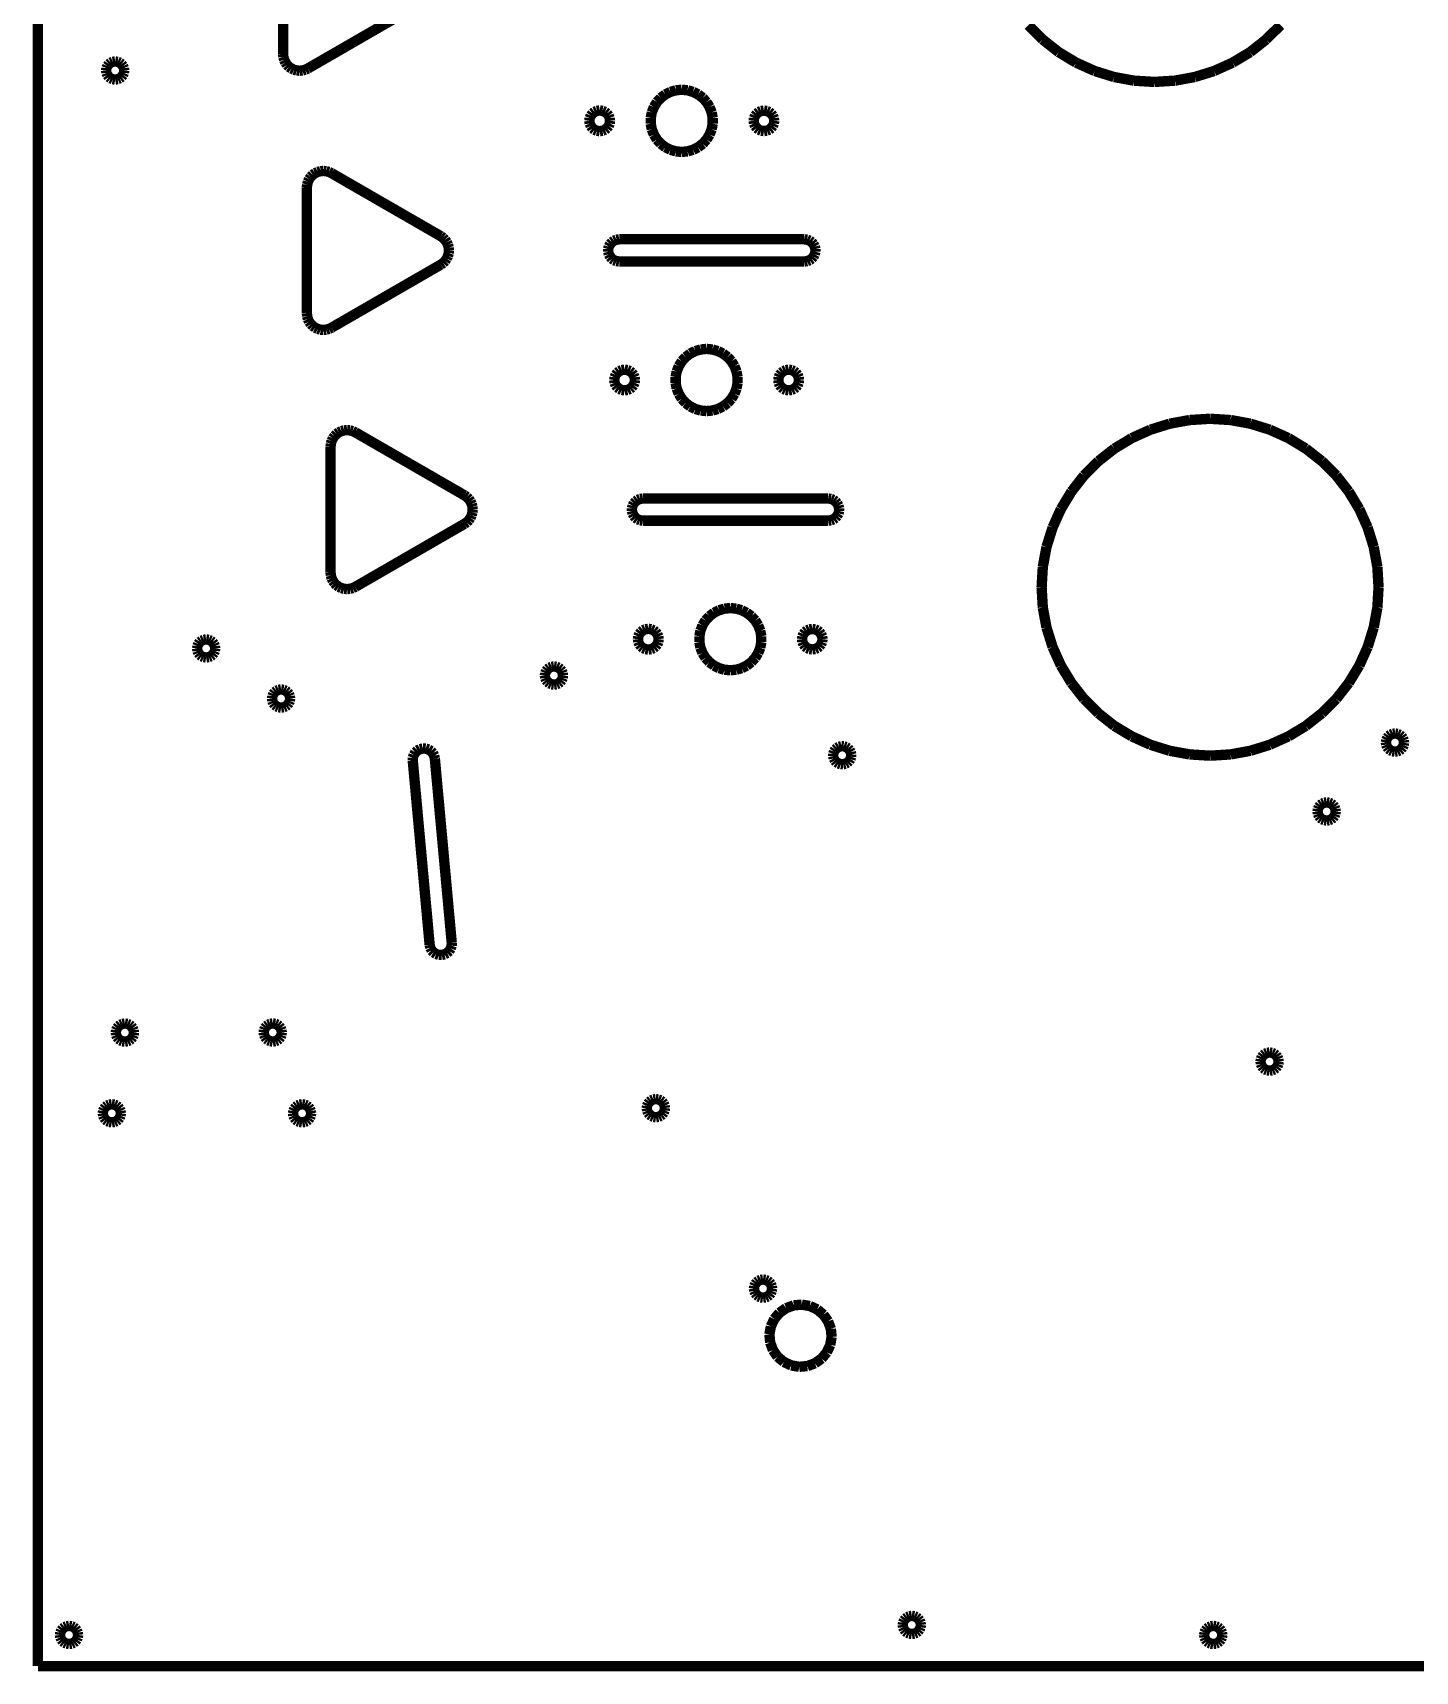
# Model space of a CAD drawing. Extents: x -533 to 536, y -245 to 271.
# Drawn here: x -532.6 to -266, y -245.2 to 70.9 of the extents above; entities that cross this region are included whole.
import ezdxf

# ---------------------------------------------------------------- set-up
doc = ezdxf.new("R2010")
doc.units = 0
doc.layers.add('PROFILEEDGES', color=7, linetype='CONTINUOUS')

msp = doc.modelspace()

# ---------------------------------------------------------------- linework, layer by layer
at = {"layer": 'PROFILEEDGES', "const_width": 2}
for points in [[(-531.63, -244.17), (-531.63, 270.18)], [(-484.34, 91.08), (-484.34, 66.77)], [(-479.58, 64.02), (-458.52, 76.18)], [(-340.62, 72.38), (-337.84, 69.61)], [(-294.74, 69.61), (-291.96, 72.38)], [(-337.84, 69.61), (-334.74, 67.17)], [(-297.83, 67.17), (-294.74, 69.61)], [(-516.74, 65.38), (-517.22, 65.31)], [(-516.26, 65.31), (-516.74, 65.38)], [(-484.34, 66.77), (-484.29, 66.22)], [(-484.29, 66.22), (-484.15, 65.68)], [(-484.15, 65.68), (-483.91, 65.18)], [(-334.74, 67.17), (-331.4, 65.16)], [(-301.18, 65.16), (-297.83, 67.17)], [(-518.43, 64.09), (-518.48, 63.63)], [(-518.48, 63.63), (-518.43, 63.18)], [(-518.25, 64.5), (-518.43, 64.09)], [(-518.43, 63.18), (-518.25, 62.77)], [(-517.97, 64.87), (-518.25, 64.5)], [(-518.25, 62.77), (-517.97, 62.39)], [(-517.63, 65.14), (-517.97, 64.87)], [(-517.97, 62.39), (-517.63, 62.13)], [(-517.22, 65.31), (-517.63, 65.14)], [(-515.86, 65.14), (-516.26, 65.31)], [(-515.51, 64.87), (-515.86, 65.14)], [(-515.86, 62.13), (-515.51, 62.39)], [(-515.23, 64.5), (-515.51, 64.87)], [(-515.51, 62.39), (-515.23, 62.77)], [(-515.05, 64.09), (-515.23, 64.5)], [(-515.23, 62.77), (-515.05, 63.18)], [(-515, 63.63), (-515.05, 64.09)], [(-515.05, 63.18), (-515, 63.63)], [(-483.91, 65.18), (-483.6, 64.73)], [(-483.6, 64.73), (-483.21, 64.34)], [(-483.21, 64.34), (-482.75, 64.02)], [(-482.75, 64.02), (-482.25, 63.79)], [(-482.25, 63.79), (-481.72, 63.64)], [(-481.72, 63.64), (-481.16, 63.59)], [(-481.16, 63.59), (-480.61, 63.64)], [(-480.61, 63.64), (-480.08, 63.79)], [(-480.08, 63.79), (-479.58, 64.02)], [(-331.4, 65.16), (-327.8, 63.54)], [(-327.8, 63.54), (-324.08, 62.38)], [(-324.08, 62.38), (-320.25, 61.68)], [(-312.32, 61.68), (-308.49, 62.38)], [(-308.49, 62.38), (-304.77, 63.54)], [(-304.77, 63.54), (-301.18, 65.16)], [(-517.63, 62.13), (-517.22, 61.96)], [(-517.22, 61.96), (-516.74, 61.88)], [(-516.74, 61.88), (-516.26, 61.96)], [(-516.26, 61.96), (-515.86, 62.13)], [(-409.64, 59.51), (-410.61, 59.03)], [(-408.59, 59.81), (-409.64, 59.51)], [(-407.46, 59.93), (-408.59, 59.81)], [(-406.32, 59.81), (-407.46, 59.93)], [(-405.28, 59.51), (-406.32, 59.81)], [(-404.31, 59.03), (-405.28, 59.51)], [(-320.25, 61.68), (-316.29, 61.43)], [(-316.29, 61.43), (-312.32, 61.68)], [(-423.28, 55.93), (-423.83, 55.84)], [(-422.74, 55.84), (-423.28, 55.93)], [(-412.82, 56.6), (-413.23, 55.56)], [(-412.24, 57.55), (-412.82, 56.6)], [(-411.5, 58.35), (-412.24, 57.55)], [(-410.61, 59.03), (-411.5, 58.35)], [(-403.41, 58.35), (-404.31, 59.03)], [(-402.67, 57.55), (-403.41, 58.35)], [(-402.09, 56.6), (-402.67, 57.55)], [(-401.69, 55.56), (-402.09, 56.6)], [(-391.6, 55.91), (-392.14, 55.82)], [(-391.06, 55.82), (-391.6, 55.91)], [(-425.21, 54.45), (-425.28, 53.93)], [(-425.28, 53.93), (-425.21, 53.4)], [(-425.01, 54.92), (-425.21, 54.45)], [(-425.21, 53.4), (-425.01, 52.93)], [(-424.69, 55.34), (-425.01, 54.92)], [(-425.01, 52.93), (-424.69, 52.51)], [(-424.29, 55.65), (-424.69, 55.34)], [(-423.83, 55.84), (-424.29, 55.65)], [(-422.27, 55.65), (-422.74, 55.84)], [(-421.88, 55.34), (-422.27, 55.65)], [(-421.55, 54.92), (-421.88, 55.34)], [(-421.88, 52.51), (-421.55, 52.93)], [(-421.35, 54.45), (-421.55, 54.92)], [(-421.55, 52.93), (-421.35, 53.4)], [(-421.29, 53.93), (-421.35, 54.45)], [(-421.35, 53.4), (-421.29, 53.93)], [(-413.23, 55.56), (-413.43, 54.49)], [(-413.43, 54.49), (-413.43, 53.37)], [(-413.43, 53.37), (-413.23, 52.29)], [(-401.49, 54.49), (-401.69, 55.56)], [(-401.69, 52.29), (-401.49, 53.37)], [(-401.49, 53.37), (-401.49, 54.49)], [(-393.51, 54.44), (-393.57, 53.93)], [(-393.57, 53.93), (-393.51, 53.41)], [(-393.31, 54.91), (-393.51, 54.44)], [(-393.51, 53.41), (-393.31, 52.94)], [(-392.99, 55.33), (-393.31, 54.91)], [(-393.31, 52.94), (-392.99, 52.52)], [(-392.6, 55.63), (-392.99, 55.33)], [(-392.14, 55.82), (-392.6, 55.63)], [(-390.59, 55.63), (-391.06, 55.82)], [(-390.2, 55.33), (-390.59, 55.63)], [(-389.88, 54.91), (-390.2, 55.33)], [(-390.2, 52.52), (-389.88, 52.94)], [(-389.68, 54.44), (-389.88, 54.91)], [(-389.88, 52.94), (-389.68, 53.41)], [(-389.62, 53.93), (-389.68, 54.44)], [(-389.68, 53.41), (-389.62, 53.93)], [(-424.69, 52.51), (-424.29, 52.2)], [(-424.29, 52.2), (-423.83, 52.01)], [(-423.83, 52.01), (-423.28, 51.93)], [(-423.28, 51.93), (-422.74, 52.01)], [(-422.74, 52.01), (-422.27, 52.2)], [(-422.27, 52.2), (-421.88, 52.51)], [(-413.23, 52.29), (-412.82, 51.25)], [(-412.82, 51.25), (-412.24, 50.31)], [(-412.24, 50.31), (-411.5, 49.5)], [(-403.41, 49.5), (-402.67, 50.31)], [(-402.67, 50.31), (-402.09, 51.25)], [(-402.09, 51.25), (-401.69, 52.29)], [(-392.99, 52.52), (-392.6, 52.22)], [(-392.6, 52.22), (-392.14, 52.03)], [(-392.14, 52.03), (-391.6, 51.95)], [(-391.6, 51.95), (-391.06, 52.03)], [(-391.06, 52.03), (-390.59, 52.22)], [(-390.59, 52.22), (-390.2, 52.52)], [(-411.5, 49.5), (-410.61, 48.82)], [(-410.61, 48.82), (-409.64, 48.34)], [(-409.64, 48.34), (-408.59, 48.04)], [(-408.59, 48.04), (-407.46, 47.93)], [(-407.46, 47.93), (-406.32, 48.04)], [(-406.32, 48.04), (-405.28, 48.34)], [(-405.28, 48.34), (-404.31, 48.82)], [(-404.31, 48.82), (-403.41, 49.5)], [(-478.63, 43.52), (-479.02, 43.12)], [(-478.18, 43.83), (-478.63, 43.52)], [(-477.67, 44.07), (-478.18, 43.83)], [(-477.14, 44.21), (-477.67, 44.07)], [(-476.59, 44.26), (-477.14, 44.21)], [(-476.04, 44.21), (-476.59, 44.26)], [(-475.5, 44.07), (-476.04, 44.21)], [(-475, 43.83), (-475.5, 44.07)], [(-453.94, 31.68), (-475, 43.83)], [(-479.71, 41.63), (-479.76, 41.08)], [(-479.76, 41.08), (-479.76, 16.77)], [(-479.57, 42.17), (-479.71, 41.63)], [(-479.34, 42.67), (-479.57, 42.17)], [(-479.02, 43.12), (-479.34, 42.67)], [(-453.49, 31.36), (-453.94, 31.68)], [(-453.1, 30.97), (-453.49, 31.36)], [(-452.78, 30.51), (-453.1, 30.97)], [(-420.53, 30.81), (-420.93, 30.53)], [(-420.06, 30.99), (-420.53, 30.81)], [(-419.52, 31.07), (-420.06, 30.99)], [(-383.8, 31.07), (-419.52, 31.07)], [(-383.26, 30.99), (-383.8, 31.07)], [(-382.79, 30.81), (-383.26, 30.99)], [(-382.39, 30.53), (-382.79, 30.81)], [(-452.55, 30.01), (-452.78, 30.51)], [(-452.78, 27.34), (-452.55, 27.84)], [(-452.4, 29.48), (-452.55, 30.01)], [(-452.55, 27.84), (-452.4, 28.38)], [(-452.36, 28.93), (-452.4, 29.48)], [(-452.4, 28.38), (-452.36, 28.93)], [(-421.52, 29.68), (-421.64, 29.19)], [(-421.64, 29.19), (-421.64, 28.66)], [(-421.64, 28.66), (-421.52, 28.17)], [(-421.27, 30.14), (-421.52, 29.68)], [(-421.52, 28.17), (-421.27, 27.72)], [(-420.93, 30.53), (-421.27, 30.14)], [(-421.27, 27.72), (-420.93, 27.32)], [(-382.05, 30.13), (-382.39, 30.53)], [(-382.39, 27.32), (-382.05, 27.72)], [(-381.8, 29.68), (-382.05, 30.13)], [(-382.05, 27.72), (-381.8, 28.17)], [(-381.68, 29.19), (-381.8, 29.68)], [(-381.8, 28.17), (-381.68, 28.66)], [(-381.68, 28.66), (-381.68, 29.19)], [(-475, 14.02), (-453.94, 26.18)], [(-453.94, 26.18), (-453.49, 26.49)], [(-453.49, 26.49), (-453.1, 26.89)], [(-453.1, 26.89), (-452.78, 27.34)], [(-420.93, 27.32), (-420.53, 27.04)], [(-420.53, 27.04), (-420.06, 26.87)], [(-420.06, 26.87), (-419.52, 26.79)], [(-419.52, 26.79), (-383.8, 26.79)], [(-383.8, 26.79), (-383.26, 26.87)], [(-383.26, 26.87), (-382.79, 27.04)], [(-382.79, 27.04), (-382.39, 27.32)], [(-479.76, 16.77), (-479.71, 16.22)], [(-479.71, 16.22), (-479.57, 15.68)], [(-479.57, 15.68), (-479.34, 15.18)], [(-479.34, 15.18), (-479.02, 14.73)], [(-479.02, 14.73), (-478.63, 14.34)], [(-478.63, 14.34), (-478.18, 14.02)], [(-478.18, 14.02), (-477.67, 13.79)], [(-477.67, 13.79), (-477.14, 13.64)], [(-477.14, 13.64), (-476.59, 13.59)], [(-476.59, 13.59), (-476.04, 13.64)], [(-476.04, 13.64), (-475.5, 13.79)], [(-475.5, 13.79), (-475, 14.02)], [(-405.81, 9.03), (-406.7, 8.35)], [(-404.84, 9.51), (-405.81, 9.03)], [(-403.79, 9.81), (-404.84, 9.51)], [(-402.66, 9.93), (-403.79, 9.81)], [(-401.52, 9.81), (-402.66, 9.93)], [(-400.48, 9.51), (-401.52, 9.81)], [(-399.51, 9.03), (-400.48, 9.51)], [(-398.61, 8.35), (-399.51, 9.03)], [(-419.89, 5.34), (-420.21, 4.92)], [(-419.49, 5.65), (-419.89, 5.34)], [(-419.03, 5.84), (-419.49, 5.65)], [(-418.48, 5.93), (-419.03, 5.84)], [(-417.94, 5.84), (-418.48, 5.93)], [(-417.47, 5.65), (-417.94, 5.84)], [(-417.08, 5.34), (-417.47, 5.65)], [(-416.75, 4.92), (-417.08, 5.34)], [(-408.43, 5.56), (-408.63, 4.49)], [(-408.02, 6.6), (-408.43, 5.56)], [(-407.44, 7.55), (-408.02, 6.6)], [(-406.7, 8.35), (-407.44, 7.55)], [(-397.87, 7.55), (-398.61, 8.35)], [(-397.29, 6.6), (-397.87, 7.55)], [(-396.89, 5.56), (-397.29, 6.6)], [(-396.69, 4.49), (-396.89, 5.56)], [(-388.24, 5.34), (-388.56, 4.92)], [(-387.84, 5.65), (-388.24, 5.34)], [(-387.38, 5.84), (-387.84, 5.65)], [(-386.83, 5.93), (-387.38, 5.84)], [(-386.29, 5.84), (-386.83, 5.93)], [(-385.82, 5.65), (-386.29, 5.84)], [(-385.43, 5.34), (-385.82, 5.65)], [(-385.1, 4.92), (-385.43, 5.34)], [(-420.41, 4.45), (-420.48, 3.93)], [(-420.48, 3.93), (-420.41, 3.4)], [(-420.21, 4.92), (-420.41, 4.45)], [(-420.41, 3.4), (-420.21, 2.93)], [(-420.21, 2.93), (-419.89, 2.51)], [(-419.89, 2.51), (-419.49, 2.2)], [(-419.49, 2.2), (-419.03, 2.01)], [(-417.94, 2.01), (-417.47, 2.2)], [(-417.47, 2.2), (-417.08, 2.51)], [(-417.08, 2.51), (-416.75, 2.93)], [(-416.55, 4.45), (-416.75, 4.92)], [(-416.75, 2.93), (-416.55, 3.4)], [(-416.49, 3.93), (-416.55, 4.45)], [(-416.55, 3.4), (-416.49, 3.93)], [(-408.63, 4.49), (-408.63, 3.37)], [(-408.63, 3.37), (-408.43, 2.29)], [(-408.43, 2.29), (-408.02, 1.25)], [(-397.29, 1.25), (-396.89, 2.29)], [(-396.89, 2.29), (-396.69, 3.37)], [(-396.69, 3.37), (-396.69, 4.49)], [(-388.76, 4.45), (-388.82, 3.93)], [(-388.82, 3.93), (-388.76, 3.4)], [(-388.56, 4.92), (-388.76, 4.45)], [(-388.76, 3.4), (-388.56, 2.93)], [(-388.56, 2.93), (-388.24, 2.51)], [(-388.24, 2.51), (-387.84, 2.2)], [(-387.84, 2.2), (-387.38, 2.01)], [(-386.29, 2.01), (-385.82, 2.2)], [(-385.82, 2.2), (-385.43, 2.51)], [(-385.43, 2.51), (-385.1, 2.93)], [(-384.9, 4.45), (-385.1, 4.92)], [(-385.1, 2.93), (-384.9, 3.4)], [(-384.84, 3.93), (-384.9, 4.45)], [(-384.9, 3.4), (-384.84, 3.93)], [(-419.03, 2.01), (-418.48, 1.93)], [(-418.48, 1.93), (-417.94, 2.01)], [(-408.02, 1.25), (-407.44, 0.31)], [(-407.44, 0.31), (-406.7, -0.5)], [(-406.7, -0.5), (-405.81, -1.18)], [(-399.51, -1.18), (-398.61, -0.5)], [(-398.61, -0.5), (-397.87, 0.31)], [(-397.87, 0.31), (-397.29, 1.25)], [(-387.38, 2.01), (-386.83, 1.93)], [(-386.83, 1.93), (-386.29, 2.01)], [(-405.81, -1.18), (-404.84, -1.66)], [(-404.84, -1.66), (-403.79, -1.96)], [(-403.79, -1.96), (-402.66, -2.07)], [(-402.66, -2.07), (-401.52, -1.96)], [(-401.52, -1.96), (-400.48, -1.66)], [(-400.48, -1.66), (-399.51, -1.18)], [(-309.51, -3.8), (-313.34, -4.5)], [(-305.54, -3.55), (-309.51, -3.8)], [(-301.58, -3.8), (-305.54, -3.55)], [(-297.75, -4.5), (-301.58, -3.8)], [(-474.44, -6.88), (-474.76, -7.33)], [(-474.05, -6.48), (-474.44, -6.88)], [(-473.6, -6.17), (-474.05, -6.48)], [(-473.1, -5.93), (-473.6, -6.17)], [(-472.56, -5.79), (-473.1, -5.93)], [(-472.01, -5.74), (-472.56, -5.79)], [(-471.46, -5.79), (-472.01, -5.74)], [(-470.93, -5.93), (-471.46, -5.79)], [(-470.42, -6.17), (-470.93, -5.93)], [(-449.37, -18.32), (-470.42, -6.17)], [(-320.65, -7.28), (-324, -9.3)], [(-317.06, -5.66), (-320.65, -7.28)], [(-313.34, -4.5), (-317.06, -5.66)], [(-294.03, -5.66), (-297.75, -4.5)], [(-290.43, -7.28), (-294.03, -5.66)], [(-287.09, -9.3), (-290.43, -7.28)], [(-475.14, -8.37), (-475.19, -8.92)], [(-475.19, -8.92), (-475.19, -33.23)], [(-474.99, -7.83), (-475.14, -8.37)], [(-474.76, -7.33), (-474.99, -7.83)], [(-324, -9.3), (-327.09, -11.73)], [(-283.99, -11.73), (-287.09, -9.3)], [(-327.09, -11.73), (-329.87, -14.5)], [(-281.21, -14.5), (-283.99, -11.73)], [(-329.87, -14.5), (-332.28, -17.59)], [(-278.8, -17.59), (-281.21, -14.5)], [(-448.91, -18.64), (-449.37, -18.32)], [(-448.52, -19.03), (-448.91, -18.64)], [(-448.2, -19.49), (-448.52, -19.03)], [(-447.97, -19.99), (-448.2, -19.49)], [(-416.7, -19.86), (-416.94, -20.32)], [(-416.35, -19.47), (-416.7, -19.86)], [(-415.95, -19.19), (-416.35, -19.47)], [(-415.48, -19.01), (-415.95, -19.19)], [(-414.94, -18.93), (-415.48, -19.01)], [(-379.22, -18.93), (-414.94, -18.93)], [(-378.68, -19.01), (-379.22, -18.93)], [(-378.21, -19.19), (-378.68, -19.01)], [(-377.81, -19.47), (-378.21, -19.19)], [(-377.47, -19.87), (-377.81, -19.47)], [(-377.22, -20.32), (-377.47, -19.87)], [(-332.28, -17.59), (-334.32, -20.96)], [(-276.76, -20.96), (-278.8, -17.59)], [(-448.91, -23.51), (-448.52, -23.11)], [(-448.52, -23.11), (-448.2, -22.66)], [(-448.2, -22.66), (-447.97, -22.16)], [(-447.83, -20.52), (-447.97, -19.99)], [(-447.97, -22.16), (-447.83, -21.62)], [(-447.78, -21.07), (-447.83, -20.52)], [(-447.83, -21.62), (-447.78, -21.07)], [(-416.94, -20.32), (-417.06, -20.81)], [(-417.06, -20.81), (-417.06, -21.34)], [(-417.06, -21.34), (-416.94, -21.83)], [(-416.94, -21.83), (-416.7, -22.28)], [(-416.7, -22.28), (-416.35, -22.68)], [(-416.35, -22.68), (-415.95, -22.96)], [(-415.95, -22.96), (-415.48, -23.13)], [(-378.68, -23.13), (-378.21, -22.96)], [(-378.21, -22.96), (-377.81, -22.68)], [(-377.81, -22.68), (-377.47, -22.28)], [(-377.47, -22.28), (-377.22, -21.83)], [(-377.11, -20.81), (-377.22, -20.32)], [(-377.22, -21.83), (-377.11, -21.34)], [(-377.11, -21.34), (-377.11, -20.81)], [(-334.32, -20.96), (-335.92, -24.52)], [(-275.16, -24.52), (-276.76, -20.96)], [(-470.42, -35.98), (-449.37, -23.82)], [(-449.37, -23.82), (-448.91, -23.51)], [(-415.48, -23.13), (-414.94, -23.21)], [(-414.94, -23.21), (-379.22, -23.21)], [(-379.22, -23.21), (-378.68, -23.13)], [(-335.92, -24.52), (-337.1, -28.28)], [(-273.99, -28.28), (-275.16, -24.52)], [(-337.1, -28.28), (-337.81, -32.13)], [(-273.28, -32.13), (-273.99, -28.28)], [(-337.81, -32.13), (-338.04, -36.05)], [(-273.05, -36.05), (-273.28, -32.13)], [(-475.19, -33.23), (-475.14, -33.78)], [(-475.14, -33.78), (-474.99, -34.32)], [(-474.99, -34.32), (-474.76, -34.82)], [(-474.76, -34.82), (-474.44, -35.27)], [(-474.44, -35.27), (-474.05, -35.66)], [(-474.05, -35.66), (-473.6, -35.98)], [(-473.6, -35.98), (-473.1, -36.21)], [(-473.1, -36.21), (-472.56, -36.36)], [(-472.56, -36.36), (-472.01, -36.41)], [(-472.01, -36.41), (-471.46, -36.36)], [(-471.46, -36.36), (-470.93, -36.21)], [(-470.93, -36.21), (-470.42, -35.98)], [(-338.04, -36.05), (-337.81, -39.98)], [(-273.28, -39.98), (-273.05, -36.05)], [(-402.12, -41.65), (-402.87, -42.45)], [(-401.23, -40.97), (-402.12, -41.65)], [(-400.26, -40.49), (-401.23, -40.97)], [(-399.21, -40.19), (-400.26, -40.49)], [(-398.08, -40.07), (-399.21, -40.19)], [(-396.95, -40.19), (-398.08, -40.07)], [(-395.9, -40.49), (-396.95, -40.19)], [(-394.93, -40.97), (-395.9, -40.49)], [(-394.04, -41.65), (-394.93, -40.97)], [(-393.29, -42.45), (-394.04, -41.65)], [(-337.81, -39.98), (-337.1, -43.82)], [(-273.99, -43.82), (-273.28, -39.98)], [(-415.64, -45.08), (-415.84, -45.55)], [(-415.31, -44.66), (-415.64, -45.08)], [(-414.92, -44.35), (-415.31, -44.66)], [(-414.45, -44.16), (-414.92, -44.35)], [(-413.91, -44.07), (-414.45, -44.16)], [(-413.36, -44.16), (-413.91, -44.07)], [(-412.89, -44.35), (-413.36, -44.16)], [(-412.5, -44.66), (-412.89, -44.35)], [(-412.17, -45.08), (-412.5, -44.66)], [(-411.98, -45.55), (-412.17, -45.08)], [(-403.85, -44.44), (-404.05, -45.51)], [(-403.45, -43.4), (-403.85, -44.44)], [(-402.87, -42.45), (-403.45, -43.4)], [(-392.71, -43.4), (-393.29, -42.45)], [(-392.31, -44.44), (-392.71, -43.4)], [(-392.11, -45.51), (-392.31, -44.44)], [(-383.99, -45.09), (-384.19, -45.56)], [(-383.67, -44.67), (-383.99, -45.09)], [(-383.28, -44.37), (-383.67, -44.67)], [(-382.81, -44.18), (-383.28, -44.37)], [(-382.28, -44.1), (-382.81, -44.18)], [(-381.74, -44.18), (-382.28, -44.1)], [(-381.28, -44.37), (-381.74, -44.18)], [(-380.89, -44.67), (-381.28, -44.37)], [(-380.57, -45.09), (-380.89, -44.67)], [(-380.37, -45.56), (-380.57, -45.09)], [(-337.1, -43.82), (-335.92, -47.59)], [(-275.16, -47.59), (-273.99, -43.82)], [(-500.87, -47.41), (-500.93, -47.86)], [(-500.93, -47.86), (-500.87, -48.32)], [(-500.7, -47), (-500.87, -47.41)], [(-500.87, -48.32), (-500.7, -48.73)], [(-500.42, -46.62), (-500.7, -47)], [(-500.07, -46.36), (-500.42, -46.62)], [(-499.66, -46.19), (-500.07, -46.36)], [(-499.19, -46.12), (-499.66, -46.19)], [(-498.71, -46.19), (-499.19, -46.12)], [(-498.31, -46.36), (-498.71, -46.19)], [(-497.96, -46.62), (-498.31, -46.36)], [(-497.68, -47), (-497.96, -46.62)], [(-497.5, -47.41), (-497.68, -47)], [(-497.68, -48.73), (-497.5, -48.32)], [(-497.45, -47.86), (-497.5, -47.41)], [(-497.5, -48.32), (-497.45, -47.86)], [(-415.84, -45.55), (-415.9, -46.07)], [(-415.9, -46.07), (-415.84, -46.6)], [(-415.84, -46.6), (-415.64, -47.07)], [(-415.64, -47.07), (-415.31, -47.49)], [(-415.31, -47.49), (-414.92, -47.8)], [(-414.92, -47.8), (-414.45, -47.99)], [(-414.45, -47.99), (-413.91, -48.07)], [(-413.91, -48.07), (-413.36, -47.99)], [(-413.36, -47.99), (-412.89, -47.8)], [(-412.89, -47.8), (-412.5, -47.49)], [(-412.5, -47.49), (-412.17, -47.07)], [(-412.17, -47.07), (-411.98, -46.6)], [(-411.91, -46.07), (-411.98, -45.55)], [(-411.98, -46.6), (-411.91, -46.07)], [(-404.05, -45.51), (-404.05, -46.63)], [(-404.05, -46.63), (-403.85, -47.71)], [(-403.85, -47.71), (-403.45, -48.75)], [(-392.71, -48.75), (-392.31, -47.71)], [(-392.31, -47.71), (-392.11, -46.63)], [(-392.11, -46.63), (-392.11, -45.51)], [(-384.19, -45.56), (-384.25, -46.07)], [(-384.25, -46.07), (-384.19, -46.59)], [(-384.19, -46.59), (-383.99, -47.05)], [(-383.99, -47.05), (-383.67, -47.47)], [(-383.67, -47.47), (-383.28, -47.78)], [(-383.28, -47.78), (-382.81, -47.97)], [(-382.81, -47.97), (-382.28, -48.05)], [(-382.28, -48.05), (-381.74, -47.97)], [(-381.74, -47.97), (-381.28, -47.78)], [(-381.28, -47.78), (-380.89, -47.47)], [(-380.89, -47.47), (-380.57, -47.05)], [(-380.57, -47.05), (-380.37, -46.59)], [(-380.31, -46.07), (-380.37, -45.56)], [(-380.37, -46.59), (-380.31, -46.07)], [(-335.92, -47.59), (-334.32, -51.15)], [(-276.76, -51.15), (-275.16, -47.59)], [(-500.7, -48.73), (-500.42, -49.1)], [(-500.42, -49.1), (-500.07, -49.37)], [(-500.07, -49.37), (-499.66, -49.53)], [(-499.66, -49.53), (-499.19, -49.61)], [(-499.19, -49.61), (-498.71, -49.53)], [(-498.71, -49.53), (-498.31, -49.37)], [(-498.31, -49.37), (-497.96, -49.1)], [(-497.96, -49.1), (-497.68, -48.73)], [(-433.34, -51.85), (-432.98, -51.57)], [(-432.98, -51.57), (-432.56, -51.4)], [(-432.56, -51.4), (-432.11, -51.34)], [(-432.11, -51.34), (-431.65, -51.4)], [(-431.65, -51.4), (-431.23, -51.57)], [(-431.23, -51.57), (-430.87, -51.85)], [(-403.45, -48.75), (-402.87, -49.69)], [(-402.87, -49.69), (-402.12, -50.5)], [(-402.12, -50.5), (-401.23, -51.18)], [(-401.23, -51.18), (-400.26, -51.66)], [(-395.9, -51.66), (-394.93, -51.18)], [(-394.93, -51.18), (-394.04, -50.5)], [(-394.04, -50.5), (-393.29, -49.69)], [(-393.29, -49.69), (-392.71, -48.75)], [(-334.32, -51.15), (-332.28, -54.52)], [(-278.8, -54.52), (-276.76, -51.15)], [(-433.86, -53.09), (-433.8, -52.63)], [(-433.8, -53.54), (-433.86, -53.09)], [(-433.8, -52.63), (-433.62, -52.21)], [(-433.62, -53.96), (-433.8, -53.54)], [(-433.62, -52.21), (-433.34, -51.85)], [(-433.34, -54.32), (-433.62, -53.96)], [(-432.98, -54.6), (-433.34, -54.32)], [(-432.56, -54.78), (-432.98, -54.6)], [(-431.23, -54.6), (-431.65, -54.78)], [(-430.87, -54.32), (-431.23, -54.6)], [(-430.87, -51.85), (-430.59, -52.21)], [(-430.59, -53.96), (-430.87, -54.32)], [(-430.59, -52.21), (-430.42, -52.63)], [(-430.42, -53.54), (-430.59, -53.96)], [(-430.42, -52.63), (-430.36, -53.09)], [(-430.36, -53.09), (-430.42, -53.54)], [(-400.26, -51.66), (-399.21, -51.96)], [(-399.21, -51.96), (-398.08, -52.07)], [(-398.08, -52.07), (-396.95, -51.96)], [(-396.95, -51.96), (-395.9, -51.66)], [(-332.28, -54.52), (-329.87, -57.6)], [(-278.8, -54.52), (-281.21, -57.6)], [(-486.42, -57.06), (-486.48, -57.52)], [(-486.48, -57.52), (-486.42, -57.98)], [(-486.25, -56.65), (-486.42, -57.06)], [(-485.97, -56.28), (-486.25, -56.65)], [(-485.62, -56.01), (-485.97, -56.28)], [(-485.21, -55.84), (-485.62, -56.01)], [(-484.74, -55.77), (-485.21, -55.84)], [(-484.26, -55.84), (-484.74, -55.77)], [(-483.85, -56.01), (-484.26, -55.84)], [(-483.5, -56.28), (-483.85, -56.01)], [(-483.22, -56.65), (-483.5, -56.28)], [(-483.05, -57.06), (-483.22, -56.65)], [(-482.99, -57.52), (-483.05, -57.06)], [(-483.05, -57.98), (-482.99, -57.52)], [(-432.11, -54.84), (-432.56, -54.78)], [(-431.65, -54.78), (-432.11, -54.84)], [(-329.87, -57.6), (-327.09, -60.37)], [(-283.99, -60.37), (-281.21, -57.6)], [(-486.42, -57.98), (-486.25, -58.39)], [(-486.25, -58.39), (-485.97, -58.76)], [(-485.97, -58.76), (-485.62, -59.03)], [(-485.62, -59.03), (-485.21, -59.2)], [(-485.21, -59.2), (-484.74, -59.27)], [(-484.74, -59.27), (-484.26, -59.2)], [(-484.26, -59.2), (-483.85, -59.03)], [(-483.85, -59.03), (-483.5, -58.76)], [(-483.5, -58.76), (-483.22, -58.39)], [(-483.22, -58.39), (-483.05, -57.98)], [(-327.09, -60.37), (-324, -62.81)], [(-287.09, -62.81), (-283.99, -60.37)], [(-324, -62.81), (-320.65, -64.82)], [(-290.43, -64.82), (-287.09, -62.81)], [(-458.44, -67.54), (-457.95, -67.28)], [(-457.95, -67.28), (-457.4, -67.16)], [(-457.4, -67.16), (-456.84, -67.18)], [(-456.84, -67.18), (-456.31, -67.35)], [(-456.31, -67.35), (-455.84, -67.65)], [(-378.09, -67.73), (-377.85, -67.35)], [(-377.85, -67.35), (-377.51, -67.04)], [(-377.51, -67.04), (-377.11, -66.82)], [(-377.11, -66.82), (-376.66, -66.72)], [(-376.66, -66.72), (-376.21, -66.74)], [(-376.21, -66.74), (-375.77, -66.88)], [(-375.77, -66.88), (-375.38, -67.12)], [(-375.38, -67.12), (-375.08, -67.46)], [(-320.65, -64.82), (-317.06, -66.44)], [(-317.06, -66.44), (-313.34, -67.6)], [(-297.75, -67.6), (-294.03, -66.44)], [(-294.03, -66.44), (-290.43, -64.82)], [(-271.63, -65.98), (-271.56, -65.53)], [(-271.58, -66.43), (-271.63, -65.98)], [(-271.41, -66.86), (-271.58, -66.43)], [(-271.56, -65.53), (-271.37, -65.11)], [(-271.14, -67.23), (-271.41, -66.86)], [(-271.37, -65.11), (-271.09, -64.75)], [(-270.78, -67.51), (-271.14, -67.23)], [(-271.09, -64.75), (-270.72, -64.48)], [(-270.72, -64.48), (-270.29, -64.32)], [(-270.29, -64.32), (-269.84, -64.27)], [(-269.84, -64.27), (-269.39, -64.34)], [(-269.39, -64.34), (-268.97, -64.52)], [(-268.67, -67.28), (-269.03, -67.55)], [(-268.97, -64.52), (-268.61, -64.81)], [(-268.38, -66.93), (-268.67, -67.28)], [(-268.61, -64.81), (-268.34, -65.18)], [(-268.2, -66.51), (-268.38, -66.93)], [(-268.34, -65.18), (-268.18, -65.6)], [(-268.13, -66.06), (-268.2, -66.51)], [(-268.18, -65.6), (-268.13, -66.06)], [(-459.34, -69.49), (-459.32, -68.93)], [(-459.34, -69.49), (-456.08, -105.05)], [(-459.32, -68.93), (-459.15, -68.4)], [(-459.15, -68.4), (-458.85, -67.92)], [(-458.85, -67.92), (-458.44, -67.54)], [(-455.84, -67.65), (-455.46, -68.06)], [(-455.46, -68.06), (-455.2, -68.55)], [(-455.2, -68.55), (-455.08, -69.1)], [(-455.08, -69.1), (-451.82, -104.66)], [(-378.25, -68.62), (-378.23, -68.17)], [(-378.15, -69.07), (-378.25, -68.62)], [(-378.23, -68.17), (-378.09, -67.73)], [(-377.93, -69.47), (-378.15, -69.07)], [(-377.63, -69.81), (-377.93, -69.47)], [(-377.24, -70.05), (-377.63, -69.81)], [(-376.8, -70.19), (-377.24, -70.05)], [(-376.35, -70.21), (-376.8, -70.19)], [(-375.9, -70.11), (-376.35, -70.21)], [(-375.5, -69.9), (-375.9, -70.11)], [(-375.16, -69.59), (-375.5, -69.9)], [(-374.92, -69.2), (-375.16, -69.59)], [(-375.08, -67.46), (-374.86, -67.86)], [(-374.78, -68.76), (-374.92, -69.2)], [(-374.86, -67.86), (-374.76, -68.31)], [(-374.76, -68.31), (-374.78, -68.76)], [(-313.34, -67.6), (-309.51, -68.3)], [(-309.51, -68.3), (-305.54, -68.55)], [(-305.54, -68.55), (-301.58, -68.3)], [(-301.58, -68.3), (-297.75, -67.6)], [(-270.37, -67.7), (-270.78, -67.51)], [(-269.91, -67.77), (-270.37, -67.7)], [(-269.46, -67.72), (-269.91, -67.77)], [(-269.03, -67.55), (-269.46, -67.72)], [(-284.81, -79.31), (-284.75, -78.86)], [(-284.75, -79.76), (-284.81, -79.31)], [(-284.75, -78.86), (-284.57, -78.44)], [(-284.57, -80.19), (-284.75, -79.76)], [(-284.57, -78.44), (-284.3, -78.07)], [(-284.3, -78.07), (-283.93, -77.8)], [(-283.93, -77.8), (-283.51, -77.62)], [(-283.51, -77.62), (-283.06, -77.56)], [(-283.06, -77.56), (-282.61, -77.62)], [(-282.61, -77.62), (-282.18, -77.8)], [(-282.18, -77.8), (-281.82, -78.07)], [(-281.82, -78.07), (-281.54, -78.44)], [(-281.54, -78.44), (-281.37, -78.86)], [(-281.37, -79.76), (-281.54, -80.19)], [(-281.37, -78.86), (-281.31, -79.31)], [(-281.31, -79.31), (-281.37, -79.76)], [(-284.3, -80.55), (-284.57, -80.19)], [(-283.93, -80.83), (-284.3, -80.55)], [(-283.51, -81), (-283.93, -80.83)], [(-283.06, -81.06), (-283.51, -81)], [(-282.61, -81), (-283.06, -81.06)], [(-282.18, -80.83), (-282.61, -81)], [(-281.82, -80.55), (-282.18, -80.83)], [(-281.54, -80.19), (-281.82, -80.55)], [(-455.96, -105.6), (-456.08, -105.05)], [(-451.84, -105.22), (-452.01, -105.76)], [(-451.82, -104.66), (-451.84, -105.22)], [(-455.7, -106.09), (-455.96, -105.6)], [(-455.32, -106.5), (-455.7, -106.09)], [(-454.85, -106.8), (-455.32, -106.5)], [(-454.31, -106.97), (-454.85, -106.8)], [(-453.76, -106.99), (-454.31, -106.97)], [(-453.21, -106.87), (-453.76, -106.99)], [(-452.72, -106.61), (-453.21, -106.87)], [(-452.31, -106.23), (-452.72, -106.61)], [(-452.01, -105.76), (-452.31, -106.23)], [(-516.38, -121.09), (-516.56, -121.5)], [(-516.1, -120.72), (-516.38, -121.09)], [(-515.75, -120.45), (-516.1, -120.72)], [(-515.34, -120.29), (-515.75, -120.45)], [(-514.87, -120.21), (-515.34, -120.29)], [(-514.39, -120.29), (-514.87, -120.21)], [(-513.98, -120.45), (-514.39, -120.29)], [(-513.64, -120.72), (-513.98, -120.45)], [(-513.35, -121.09), (-513.64, -120.72)], [(-513.18, -121.5), (-513.35, -121.09)], [(-487.86, -121.08), (-488.03, -121.49)], [(-487.58, -120.71), (-487.86, -121.08)], [(-487.23, -120.44), (-487.58, -120.71)], [(-486.82, -120.27), (-487.23, -120.44)], [(-486.35, -120.2), (-486.82, -120.27)], [(-485.87, -120.27), (-486.35, -120.2)], [(-485.46, -120.44), (-485.87, -120.27)], [(-485.12, -120.71), (-485.46, -120.44)], [(-484.83, -121.08), (-485.12, -120.71)], [(-484.66, -121.49), (-484.83, -121.08)], [(-516.56, -121.5), (-516.61, -121.96)], [(-516.61, -121.96), (-516.56, -122.42)], [(-516.56, -122.42), (-516.38, -122.83)], [(-516.38, -122.83), (-516.1, -123.2)], [(-516.1, -123.2), (-515.75, -123.47)], [(-515.75, -123.47), (-515.34, -123.64)], [(-515.34, -123.64), (-514.87, -123.71)], [(-514.87, -123.71), (-514.39, -123.64)], [(-514.39, -123.64), (-513.98, -123.47)], [(-513.98, -123.47), (-513.64, -123.2)], [(-513.64, -123.2), (-513.35, -122.83)], [(-513.35, -122.83), (-513.18, -122.42)], [(-513.12, -121.96), (-513.18, -121.5)], [(-513.18, -122.42), (-513.12, -121.96)], [(-488.03, -121.49), (-488.09, -121.95)], [(-488.09, -121.95), (-488.03, -122.4)], [(-488.03, -122.4), (-487.86, -122.81)], [(-487.86, -122.81), (-487.58, -123.19)], [(-487.58, -123.19), (-487.23, -123.46)], [(-487.23, -123.46), (-486.82, -123.62)], [(-486.82, -123.62), (-486.35, -123.7)], [(-486.35, -123.7), (-485.87, -123.62)], [(-485.87, -123.62), (-485.46, -123.46)], [(-485.46, -123.46), (-485.12, -123.19)], [(-485.12, -123.19), (-484.83, -122.81)], [(-484.83, -122.81), (-484.66, -122.4)], [(-484.6, -121.95), (-484.66, -121.49)], [(-484.66, -122.4), (-484.6, -121.95)], [(-295.81, -127.56), (-295.76, -127.11)], [(-295.76, -127.11), (-295.58, -126.69)], [(-295.58, -126.69), (-295.3, -126.32)], [(-295.3, -126.32), (-294.94, -126.04)], [(-294.94, -126.04), (-294.52, -125.87)], [(-294.52, -125.87), (-294.06, -125.81)], [(-294.06, -125.81), (-293.61, -125.87)], [(-293.61, -125.87), (-293.19, -126.04)], [(-293.19, -126.04), (-292.83, -126.32)], [(-292.83, -126.32), (-292.55, -126.69)], [(-292.55, -126.69), (-292.37, -127.11)], [(-292.37, -127.11), (-292.31, -127.56)], [(-295.76, -128.01), (-295.81, -127.56)], [(-295.58, -128.44), (-295.76, -128.01)], [(-295.3, -128.8), (-295.58, -128.44)], [(-294.94, -129.08), (-295.3, -128.8)], [(-294.52, -129.25), (-294.94, -129.08)], [(-294.06, -129.31), (-294.52, -129.25)], [(-293.61, -129.25), (-294.06, -129.31)], [(-293.19, -129.08), (-293.61, -129.25)], [(-292.83, -128.8), (-293.19, -129.08)], [(-292.55, -128.44), (-292.83, -128.8)], [(-292.37, -128.01), (-292.55, -128.44)], [(-292.31, -127.56), (-292.37, -128.01)], [(-518.9, -136.67), (-519.07, -137.08)], [(-518.62, -136.3), (-518.9, -136.67)], [(-518.27, -136.03), (-518.62, -136.3)], [(-517.86, -135.86), (-518.27, -136.03)], [(-517.39, -135.79), (-517.86, -135.86)], [(-516.91, -135.86), (-517.39, -135.79)], [(-516.5, -136.03), (-516.91, -135.86)], [(-516.16, -136.3), (-516.5, -136.03)], [(-515.87, -136.67), (-516.16, -136.3)], [(-515.7, -137.08), (-515.87, -136.67)], [(-482.2, -136.67), (-482.37, -137.08)], [(-481.91, -136.3), (-482.2, -136.67)], [(-481.57, -136.03), (-481.91, -136.3)], [(-481.16, -135.86), (-481.57, -136.03)], [(-480.68, -135.79), (-481.16, -135.86)], [(-480.21, -135.86), (-480.68, -135.79)], [(-479.8, -136.03), (-480.21, -135.86)], [(-479.45, -136.3), (-479.8, -136.03)], [(-479.17, -136.67), (-479.45, -136.3)], [(-479, -137.08), (-479.17, -136.67)], [(-414.2, -136.57), (-414.15, -136.12)], [(-414.13, -137.02), (-414.2, -136.57)], [(-414.15, -136.12), (-413.98, -135.69)], [(-413.98, -135.69), (-413.7, -135.33)], [(-413.7, -135.33), (-413.34, -135.04)], [(-413.34, -135.04), (-412.92, -134.86)], [(-412.92, -134.86), (-412.47, -134.8)], [(-412.47, -134.8), (-412.02, -134.85)], [(-412.02, -134.85), (-411.59, -135.02)], [(-411.59, -135.02), (-411.23, -135.29)], [(-411.23, -135.29), (-410.95, -135.65)], [(-410.95, -135.65), (-410.76, -136.07)], [(-410.76, -136.07), (-410.7, -136.52)], [(-410.7, -136.52), (-410.75, -136.98)], [(-519.07, -137.08), (-519.13, -137.54)], [(-519.13, -137.54), (-519.07, -137.99)], [(-519.07, -137.99), (-518.9, -138.4)], [(-518.9, -138.4), (-518.62, -138.78)], [(-518.62, -138.78), (-518.27, -139.05)], [(-518.27, -139.05), (-517.86, -139.21)], [(-517.86, -139.21), (-517.39, -139.29)], [(-517.39, -139.29), (-516.91, -139.21)], [(-516.91, -139.21), (-516.5, -139.05)], [(-516.5, -139.05), (-516.16, -138.78)], [(-516.16, -138.78), (-515.87, -138.4)], [(-515.87, -138.4), (-515.7, -137.99)], [(-515.64, -137.54), (-515.7, -137.08)], [(-515.7, -137.99), (-515.64, -137.54)], [(-482.37, -137.08), (-482.43, -137.54)], [(-482.43, -137.54), (-482.37, -137.99)], [(-482.37, -137.99), (-482.2, -138.4)], [(-482.2, -138.4), (-481.91, -138.78)], [(-481.91, -138.78), (-481.57, -139.05)], [(-481.16, -139.21), (-481.57, -139.05)], [(-481.16, -139.21), (-480.68, -139.29)], [(-480.68, -139.29), (-480.21, -139.21)], [(-480.21, -139.21), (-479.8, -139.05)], [(-479.8, -139.05), (-479.45, -138.78)], [(-479.45, -138.78), (-479.17, -138.4)], [(-479, -137.99), (-479.17, -138.4)], [(-478.94, -137.54), (-479, -137.08)], [(-479, -137.99), (-478.94, -137.54)], [(-413.95, -137.44), (-414.13, -137.02)], [(-413.67, -137.8), (-413.95, -137.44)], [(-413.3, -138.07), (-413.67, -137.8)], [(-412.88, -138.24), (-413.3, -138.07)], [(-412.43, -138.3), (-412.88, -138.24)], [(-411.97, -138.23), (-412.43, -138.3)], [(-411.55, -138.05), (-411.97, -138.23)], [(-411.2, -137.77), (-411.55, -138.05)], [(-410.92, -137.4), (-411.2, -137.77)], [(-410.75, -136.98), (-410.92, -137.4)], [(-393.53, -171.36), (-393.47, -170.9)], [(-393.47, -171.81), (-393.53, -171.36)], [(-393.47, -170.9), (-393.29, -170.48)], [(-393.29, -170.48), (-393.01, -170.12)], [(-393.01, -170.12), (-392.65, -169.84)], [(-392.65, -169.84), (-392.23, -169.67)], [(-392.23, -169.67), (-391.78, -169.61)], [(-391.78, -169.61), (-391.32, -169.67)], [(-391.32, -169.67), (-390.9, -169.84)], [(-390.9, -169.84), (-390.54, -170.12)], [(-390.54, -170.12), (-390.26, -170.48)], [(-390.26, -170.48), (-390.09, -170.9)], [(-390.09, -170.9), (-390.03, -171.36)], [(-390.03, -171.36), (-390.09, -171.81)], [(-393.29, -172.23), (-393.47, -171.81)], [(-393.01, -172.6), (-393.29, -172.23)], [(-392.65, -172.87), (-393.01, -172.6)], [(-392.23, -173.05), (-392.65, -172.87)], [(-391.78, -173.11), (-392.23, -173.05)], [(-391.32, -173.05), (-391.78, -173.11)], [(-390.9, -172.87), (-391.32, -173.05)], [(-390.54, -172.6), (-390.9, -172.87)], [(-390.26, -172.23), (-390.54, -172.6)], [(-390.09, -171.81), (-390.26, -172.23)], [(-387.33, -175.13), (-385.86, -174.59)], [(-385.86, -174.59), (-384.3, -174.45)], [(-384.3, -174.45), (-382.76, -174.71)], [(-382.76, -174.71), (-381.33, -175.37)], [(-390.27, -178.65), (-389.61, -177.23)], [(-389.61, -177.23), (-388.61, -176.03)], [(-388.61, -176.03), (-387.33, -175.13)], [(-381.33, -175.37), (-380.13, -176.38)], [(-380.13, -176.38), (-379.23, -177.66)], [(-379.23, -177.66), (-378.69, -179.13)], [(-390.54, -180.2), (-390.27, -178.65)], [(-390.4, -181.76), (-390.54, -180.2)], [(-378.55, -180.69), (-378.82, -182.23)], [(-378.69, -179.13), (-378.55, -180.69)], [(-389.86, -183.23), (-390.4, -181.76)], [(-388.96, -184.51), (-389.86, -183.23)], [(-379.48, -183.65), (-380.48, -184.85)], [(-378.82, -182.23), (-379.48, -183.65)], [(-387.76, -185.51), (-388.96, -184.51)], [(-386.33, -186.17), (-387.76, -185.51)], [(-384.79, -186.44), (-386.33, -186.17)], [(-383.23, -186.3), (-384.79, -186.44)], [(-381.76, -185.76), (-383.23, -186.3)], [(-380.48, -184.85), (-381.76, -185.76)], [(-363.96, -234.73), (-364.31, -235)], [(-363.55, -234.56), (-363.96, -234.73)], [(-363.08, -234.49), (-363.55, -234.56)], [(-362.6, -234.56), (-363.08, -234.49)], [(-362.19, -234.73), (-362.6, -234.56)], [(-361.85, -235), (-362.19, -234.73)], [(-527.32, -237.71), (-527.38, -238.17)], [(-527.15, -237.3), (-527.32, -237.71)], [(-526.86, -236.93), (-527.15, -237.3)], [(-526.52, -236.66), (-526.86, -236.93)], [(-526.11, -236.49), (-526.52, -236.66)], [(-525.63, -236.42), (-526.11, -236.49)], [(-525.16, -236.49), (-525.63, -236.42)], [(-524.75, -236.66), (-525.16, -236.49)], [(-524.4, -236.93), (-524.75, -236.66)], [(-524.12, -237.3), (-524.4, -236.93)], [(-523.95, -237.71), (-524.12, -237.3)], [(-523.89, -238.17), (-523.95, -237.71)], [(-364.77, -235.78), (-364.82, -236.24)], [(-364.82, -236.24), (-364.77, -236.7)], [(-364.59, -235.37), (-364.77, -235.78)], [(-364.77, -236.7), (-364.59, -237.11)], [(-364.31, -235), (-364.59, -235.37)], [(-364.59, -237.11), (-364.31, -237.48)], [(-364.31, -237.48), (-363.96, -237.75)], [(-363.96, -237.75), (-363.55, -237.92)], [(-363.55, -237.92), (-363.08, -237.99)], [(-363.08, -237.99), (-362.6, -237.92)], [(-362.6, -237.92), (-362.19, -237.75)], [(-362.19, -237.75), (-361.85, -237.48)], [(-361.56, -235.37), (-361.85, -235)], [(-361.85, -237.48), (-361.56, -237.11)], [(-361.39, -235.78), (-361.56, -235.37)], [(-361.56, -237.11), (-361.39, -236.7)], [(-361.33, -236.24), (-361.39, -235.78)], [(-361.39, -236.7), (-361.33, -236.24)], [(-306.63, -237.71), (-306.68, -238.17)], [(-306.45, -237.3), (-306.63, -237.71)], [(-306.17, -236.93), (-306.45, -237.3)], [(-305.82, -236.66), (-306.17, -236.93)], [(-305.41, -236.49), (-305.82, -236.66)], [(-304.94, -236.42), (-305.41, -236.49)], [(-304.46, -236.49), (-304.94, -236.42)], [(-304.05, -236.66), (-304.46, -236.49)], [(-303.71, -236.93), (-304.05, -236.66)], [(-303.42, -237.3), (-303.71, -236.93)], [(-303.25, -237.71), (-303.42, -237.3)], [(-303.19, -238.17), (-303.25, -237.71)], [(-527.38, -238.17), (-527.32, -238.63)], [(-527.32, -238.63), (-527.15, -239.04)], [(-527.15, -239.04), (-526.86, -239.41)], [(-526.86, -239.41), (-526.52, -239.68)], [(-526.52, -239.68), (-526.11, -239.85)], [(-526.11, -239.85), (-525.63, -239.92)], [(-525.63, -239.92), (-525.16, -239.85)], [(-525.16, -239.85), (-524.75, -239.68)], [(-524.75, -239.68), (-524.4, -239.41)], [(-524.4, -239.41), (-524.12, -239.04)], [(-524.12, -239.04), (-523.95, -238.63)], [(-523.89, -238.17), (-523.95, -238.63)], [(-306.68, -238.17), (-306.63, -238.63)], [(-306.63, -238.63), (-306.45, -239.04)], [(-306.45, -239.04), (-306.17, -239.41)], [(-306.17, -239.41), (-305.82, -239.68)], [(-305.82, -239.68), (-305.41, -239.85)], [(-305.41, -239.85), (-304.94, -239.92)], [(-304.94, -239.92), (-304.46, -239.85)], [(-304.46, -239.85), (-304.05, -239.68)], [(-304.05, -239.68), (-303.71, -239.41)], [(-303.71, -239.41), (-303.42, -239.04)], [(-303.42, -239.04), (-303.25, -238.63)], [(-303.25, -238.63), (-303.19, -238.17)], [(450.69, -244.17), (-531.63, -244.17)]]:
    msp.add_lwpolyline(points, dxfattribs=at)

doc.saveas('drawing.dxf')
